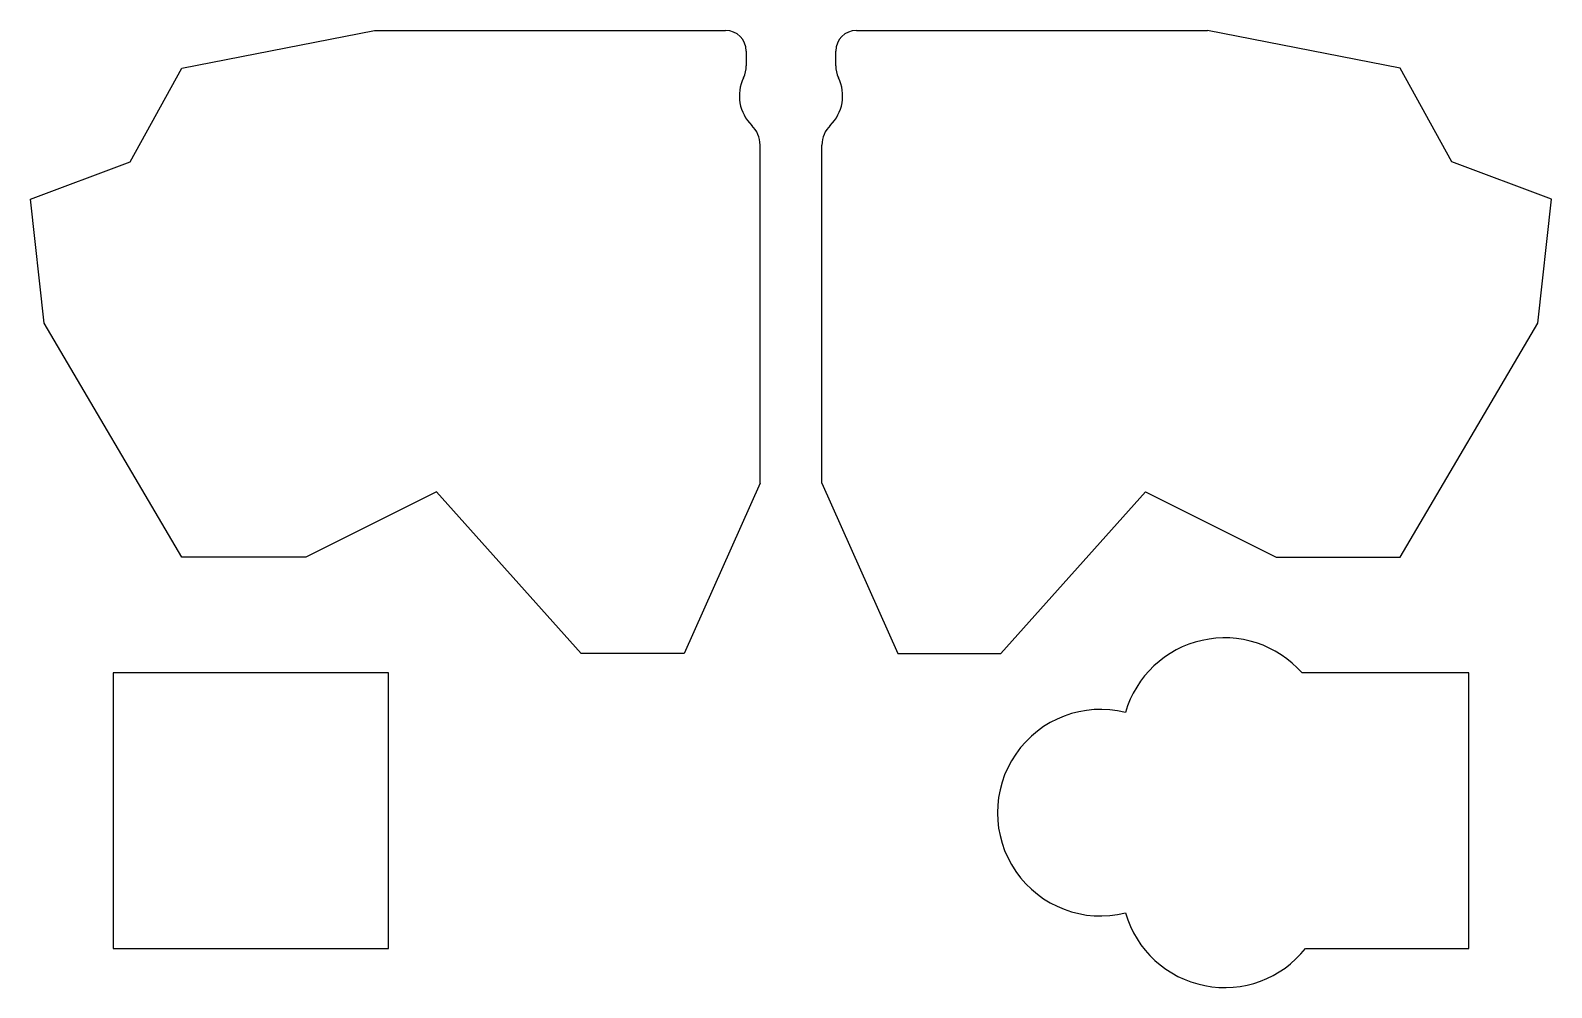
# Model space of a CAD drawing. Header units: millimetres. Extents: x -108 to 113, y -77 to 62.
import ezdxf

# ---------------------------------------------------------------- set-up
doc = ezdxf.new("R2010")
doc.units = ezdxf.units.MM

msp = doc.modelspace()

# ---------------------------------------------------------------- linework, layer by layer
for p, q in [((-86, 56), (-58, 61.5)), ((-58, 61.5), (-7, 61.5)), ((12, 61.5), (63, 61.5)), ((91, 56), (63, 61.5)), ((-4, 58.5), (-4, 56.36)), ((9, 56.36), (9, 58.5)), ((-93.5, 42.4), (-86, 56)), ((98.5, 42.4), (91, 56)), ((-2, -4.25), (-2, 44.86)), ((7, -4.25), (7, 44.86)), ((-108, 37), (-93.5, 42.4)), ((113, 37), (98.5, 42.4)), ((-106, 19), (-108, 37)), ((111, 19), (113, 37)), ((-86, -15), (-106, 19)), ((91, -15), (111, 19)), ((-2, -4.25), (-13, -29)), ((7, -4.25), (18, -29)), ((-49, -5.5), (-68, -15)), ((-28, -29), (-49, -5.5)), ((33, -29), (54, -5.5)), ((54, -5.5), (73, -15)), ((-68, -15), (-86, -15)), ((73, -15), (91, -15)), ((-13, -29), (-28, -29)), ((18, -29), (33, -29)), ((-96, -31.8), (-96, -71.8)), ((-56, -31.8), (-96, -31.8)), ((-56, -71.8), (-56, -31.8)), ((101, -31.8), (76.76, -31.8)), ((101, -71.8), (101, -31.8)), ((-96, -71.8), (-56, -71.8)), ((77.26, -71.8), (101, -71.8))]:
    msp.add_line(p, q)
for centre, radius, start, end in [((-7, 58.5), 3, 0, 90), ((12, 58.5), 3, 90, 180), ((-8, 56.36), 4, 334.1581, 0), ((13, 56.36), 4, 180, 205.8419), ((1, 52), 6, 154.1581, 225.573), ((4, 52), 6, 314.427, 25.8419), ((-6, 44.86), 4, 0, 45.573), ((11, 44.86), 4, 134.427, 180), ((65.5, -41.71), 15, 401.339, 523.8538), ((47.5, -52.1), 15, 76.1462, 283.8538), ((65.5, -62.49), 15, 196.1462, 321.6464)]:
    msp.add_arc(centre, radius, start, end)

doc.saveas('drawing.dxf')
